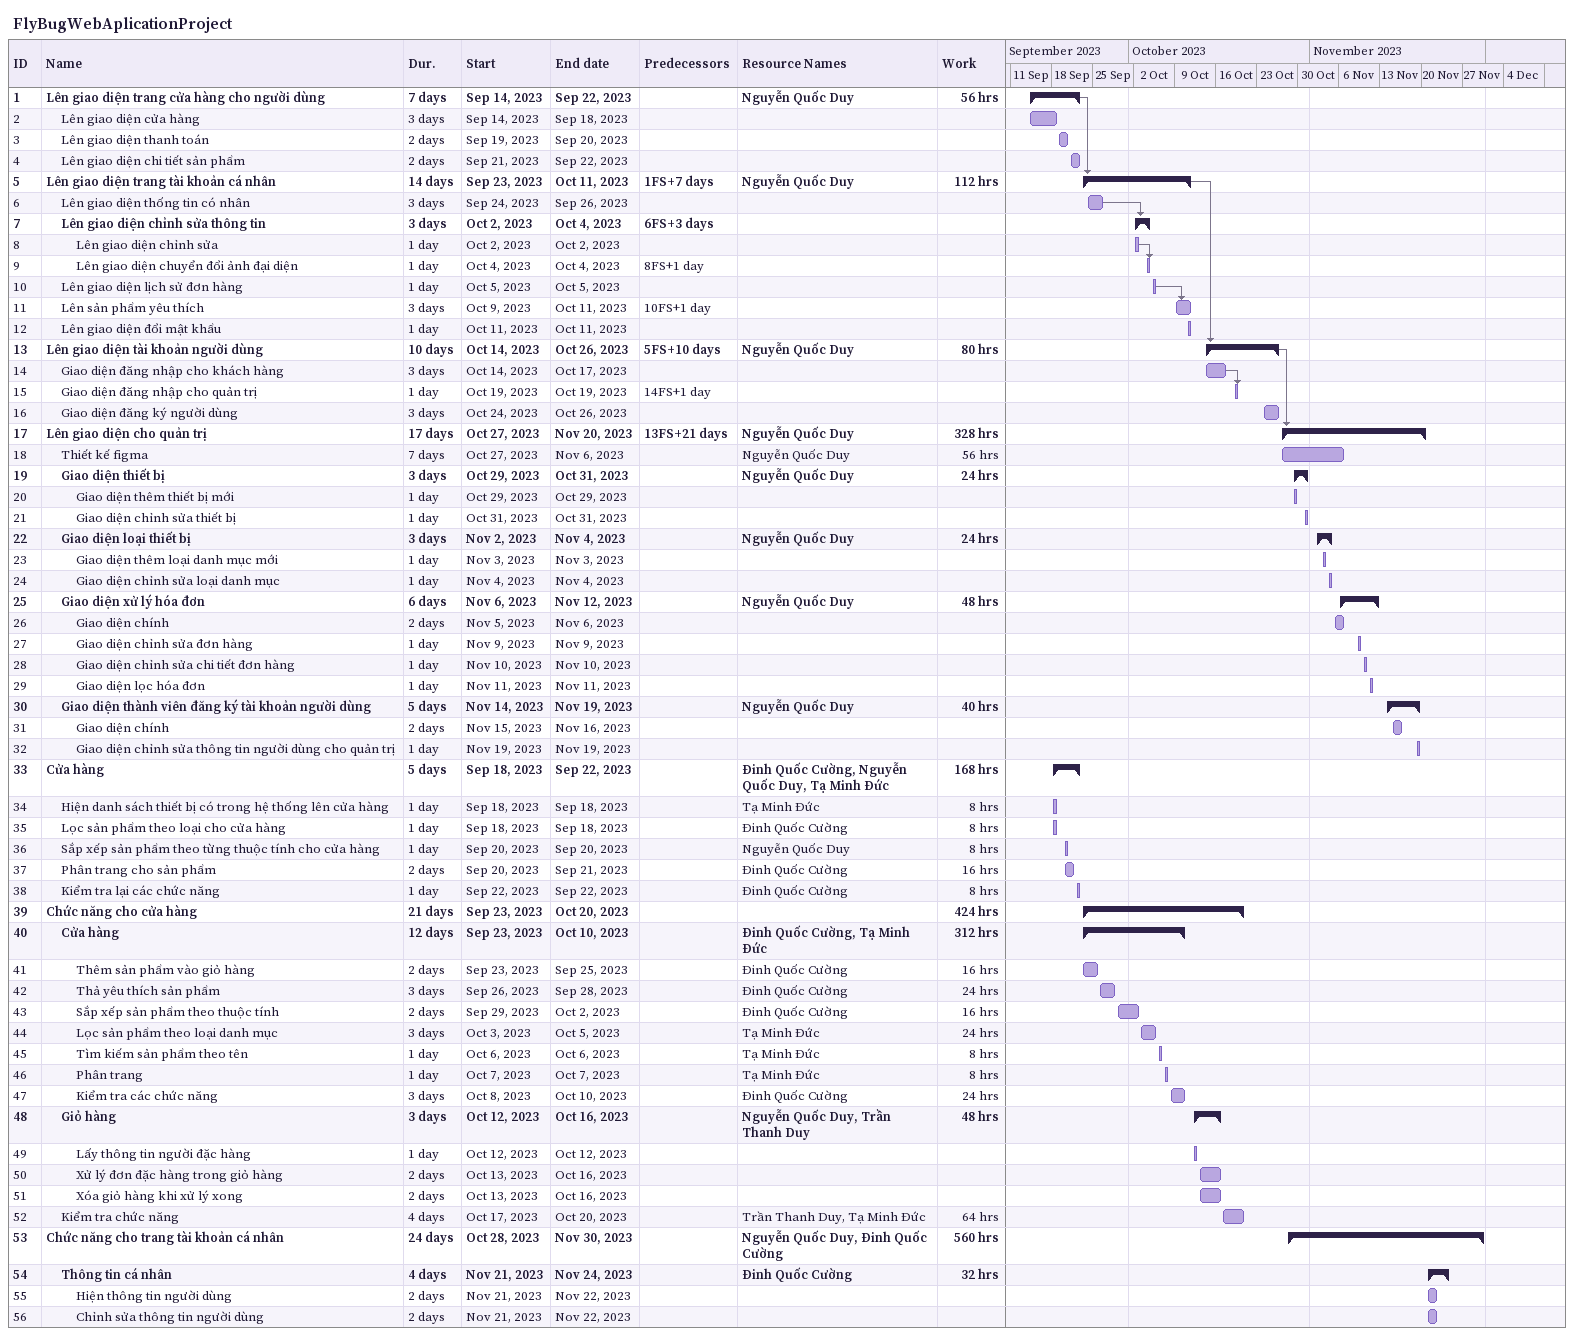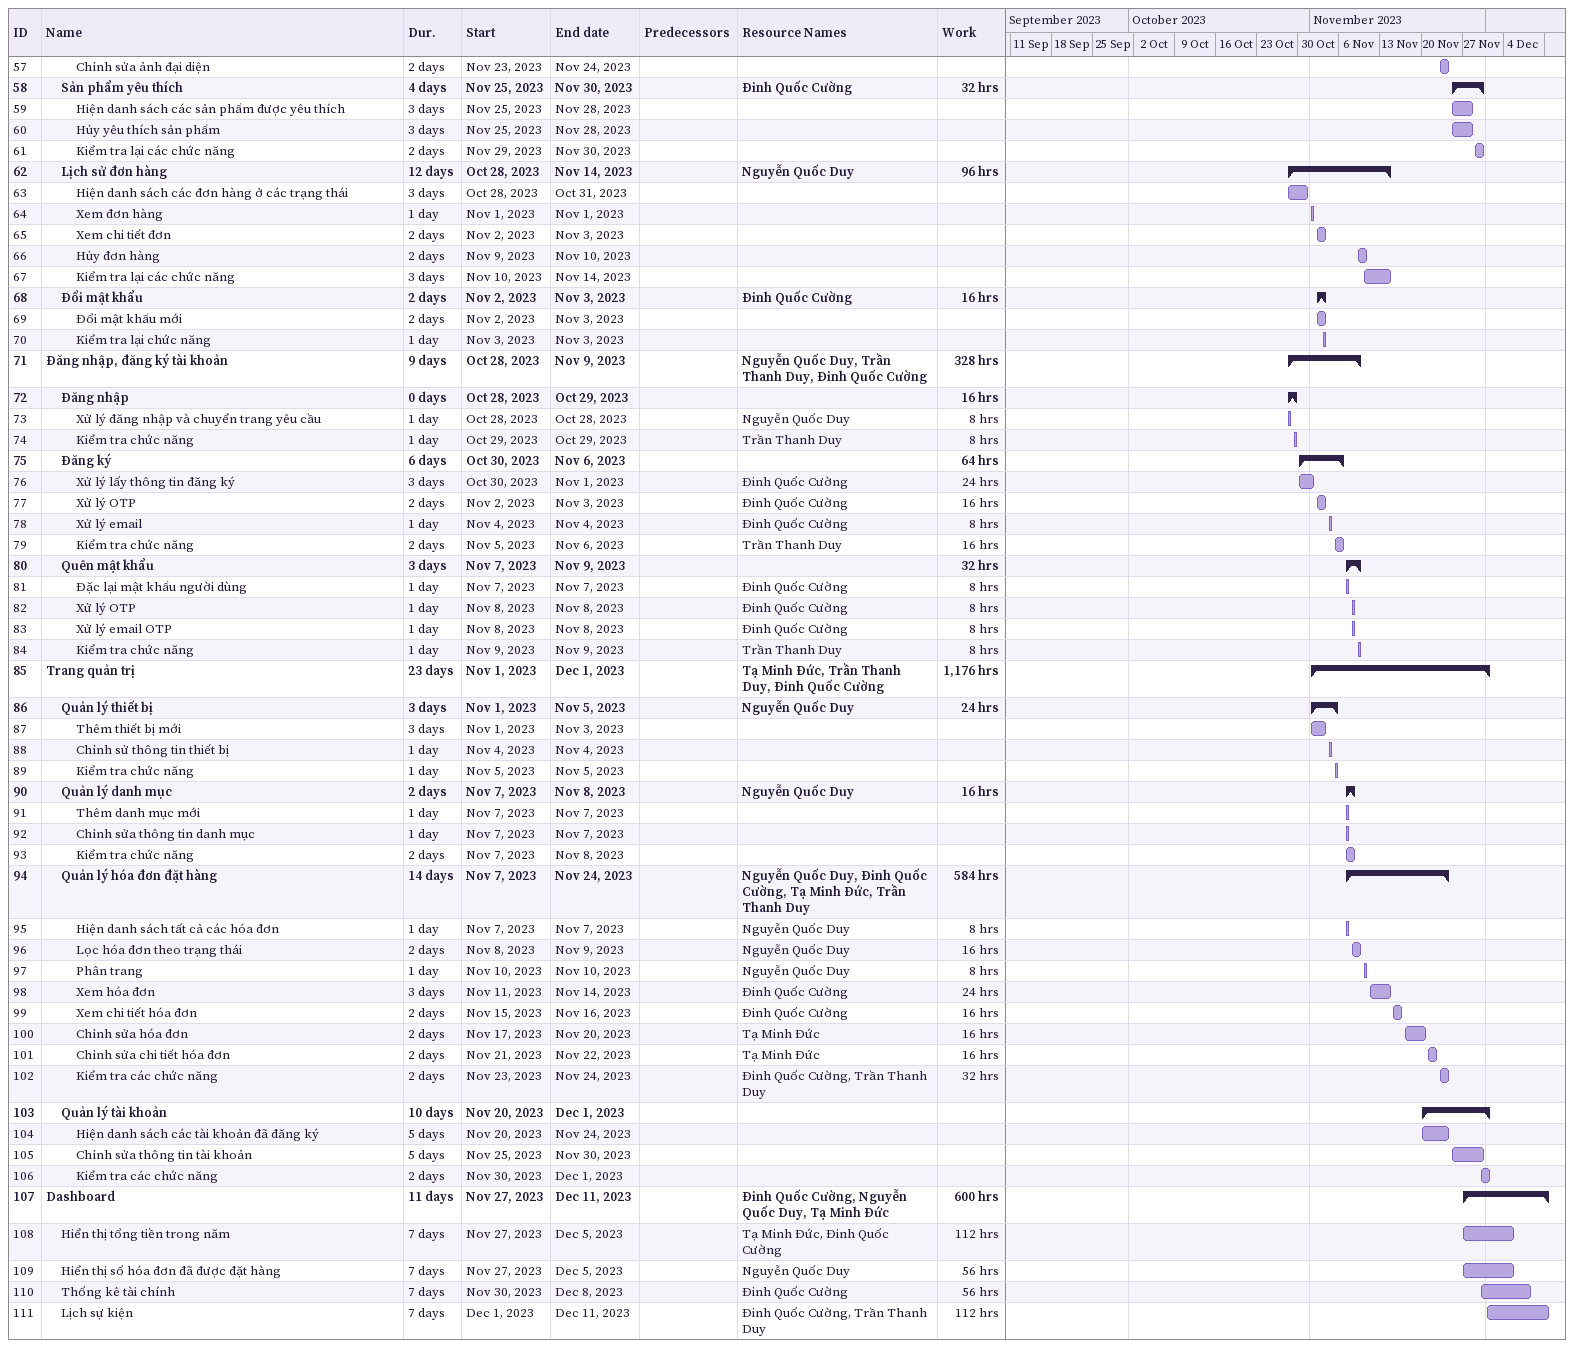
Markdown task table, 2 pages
FlyBugWebAplicationProject

| ID | Level | Task | Duration | Start | Finish | Predecessors | Resources | Work (h) |
|---|---|---|---|---|---|---|---|---|
| 1 | 1 | **Lên giao diện trang cửa hàng cho người dùng** | 7d | 2023-09-14 | 2023-09-22 |  | Nguyễn Quốc Duy | 56 |
| 2 | 2 | Lên giao diện cửa hàng | 3d | 2023-09-14 | 2023-09-18 |  |  |  |
| 3 | 2 | Lên giao diện thanh toán | 2d | 2023-09-19 | 2023-09-20 |  |  |  |
| 4 | 2 | Lên giao diện chi tiết sản phẩm | 2d | 2023-09-21 | 2023-09-22 |  |  |  |
| 5 | 1 | **Lên giao diện trang tài khoản cá nhân** | 14d | 2023-09-23 | 2023-10-11 | 1FS+7d | Nguyễn Quốc Duy | 112 |
| 6 | 2 | Lên giao diện thống tin có nhân | 3d | 2023-09-24 | 2023-09-26 |  |  |  |
| 7 | 2 | **Lên giao diện chỉnh sửa thông tin** | 3d | 2023-10-02 | 2023-10-04 | 6FS+3d |  |  |
| 8 | 3 | Lên giao diện chỉnh sửa | 1d | 2023-10-02 | 2023-10-02 |  |  |  |
| 9 | 3 | Lên giao diện chuyển đổi ảnh đại diện | 1d | 2023-10-04 | 2023-10-04 | 8FS+1d |  |  |
| 10 | 2 | Lên giao diện lịch sử đơn hàng | 1d | 2023-10-05 | 2023-10-05 |  |  |  |
| 11 | 2 | Lên sản phẩm yêu thích | 3d | 2023-10-09 | 2023-10-11 | 10FS+1d |  |  |
| 12 | 2 | Lên giao diện đổi mật khẩu | 1d | 2023-10-11 | 2023-10-11 |  |  |  |
| 13 | 1 | **Lên giao diện tài khoản người dùng** | 10d | 2023-10-14 | 2023-10-26 | 5FS+10d | Nguyễn Quốc Duy | 80 |
| 14 | 2 | Giao diện đăng nhập cho khách hàng | 3d | 2023-10-14 | 2023-10-17 |  |  |  |
| 15 | 2 | Giao diện đăng nhập cho quản trị | 1d | 2023-10-19 | 2023-10-19 | 14FS+1d |  |  |
| 16 | 2 | Giao diện đăng ký người dùng | 3d | 2023-10-24 | 2023-10-26 |  |  |  |
| 17 | 1 | **Lên giao diện cho quản trị** | 17d | 2023-10-27 | 2023-11-20 | 13FS+21d | Nguyễn Quốc Duy | 328 |
| 18 | 2 | Thiết kế figma | 7d | 2023-10-27 | 2023-11-06 |  | Nguyễn Quốc Duy | 56 |
| 19 | 2 | **Giao diện thiết bị** | 3d | 2023-10-29 | 2023-10-31 |  | Nguyễn Quốc Duy | 24 |
| 20 | 3 | Giao diện thêm thiết bị mới | 1d | 2023-10-29 | 2023-10-29 |  |  |  |
| 21 | 3 | Giao diện chỉnh sửa thiết bị | 1d | 2023-10-31 | 2023-10-31 |  |  |  |
| 22 | 2 | **Giao diện loại thiết bị** | 3d | 2023-11-02 | 2023-11-04 |  | Nguyễn Quốc Duy | 24 |
| 23 | 3 | Giao diện thêm loại danh mục mới | 1d | 2023-11-03 | 2023-11-03 |  |  |  |
| 24 | 3 | Giao diện chỉnh sửa loại danh mục | 1d | 2023-11-04 | 2023-11-04 |  |  |  |
| 25 | 2 | **Giao diện xử lý hóa đơn** | 6d | 2023-11-06 | 2023-11-12 |  | Nguyễn Quốc Duy | 48 |
| 26 | 3 | Giao diện chính | 2d | 2023-11-05 | 2023-11-06 |  |  |  |
| 27 | 3 | Giao diện chỉnh sửa đơn hàng | 1d | 2023-11-09 | 2023-11-09 |  |  |  |
| 28 | 3 | Giao diện chỉnh sửa chi tiết đơn hàng | 1d | 2023-11-10 | 2023-11-10 |  |  |  |
| 29 | 3 | Giao diện lọc hóa đơn | 1d | 2023-11-11 | 2023-11-11 |  |  |  |
| 30 | 2 | **Giao diện thành viên đăng ký tài khoản người dùng** | 5d | 2023-11-14 | 2023-11-19 |  | Nguyễn Quốc Duy | 40 |
| 31 | 3 | Giao diện chính | 2d | 2023-11-15 | 2023-11-16 |  |  |  |
| 32 | 3 | Giao diện chỉnh sửa thông tin người dùng cho quản trị | 1d | 2023-11-19 | 2023-11-19 |  |  |  |
| 33 | 1 | **Cửa hàng** | 5d | 2023-09-18 | 2023-09-22 |  | Đinh Quốc Cường, Nguyễn Quốc Duy, Tạ Minh Đức | 168 |
| 34 | 2 | Hiện danh sách thiết bị có trong hệ thống lên cửa hàng | 1d | 2023-09-18 | 2023-09-18 |  | Tạ Minh Đức | 8 |
| 35 | 2 | Lọc sản phẩm theo loại cho cửa hàng | 1d | 2023-09-18 | 2023-09-18 |  | Đinh Quốc Cường | 8 |
| 36 | 2 | Sắp xếp sản phẩm theo từng thuộc tính cho cửa hàng | 1d | 2023-09-20 | 2023-09-20 |  | Nguyễn Quốc Duy | 8 |
| 37 | 2 | Phân trang cho sản phẩm | 2d | 2023-09-20 | 2023-09-21 |  | Đinh Quốc Cường | 16 |
| 38 | 2 | Kiểm tra lại các chức năng | 1d | 2023-09-22 | 2023-09-22 |  | Đinh Quốc Cường | 8 |
| 39 | 1 | **Chức năng cho cửa hàng** | 21d | 2023-09-23 | 2023-10-20 |  |  | 424 |
| 40 | 2 | **Cửa hàng** | 12d | 2023-09-23 | 2023-10-10 |  | Đinh Quốc Cường, Tạ Minh Đức | 312 |
| 41 | 3 | Thêm sản phẩm vào giỏ hàng | 2d | 2023-09-23 | 2023-09-25 |  | Đinh Quốc Cường | 16 |
| 42 | 3 | Thả yêu thích sản phẩm | 3d | 2023-09-26 | 2023-09-28 |  | Đinh Quốc Cường | 24 |
| 43 | 3 | Sắp xếp sản phẩm theo thuộc tính | 2d | 2023-09-29 | 2023-10-02 |  | Đinh Quốc Cường | 16 |
| 44 | 3 | Lọc sản phẩm theo loại danh mục | 3d | 2023-10-03 | 2023-10-05 |  | Tạ Minh Đức | 24 |
| 45 | 3 | Tìm kiếm sản phẩm theo tên | 1d | 2023-10-06 | 2023-10-06 |  | Tạ Minh Đức | 8 |
| 46 | 3 | Phân trang | 1d | 2023-10-07 | 2023-10-07 |  | Tạ Minh Đức | 8 |
| 47 | 3 | Kiểm tra các chức năng | 3d | 2023-10-08 | 2023-10-10 |  | Đinh Quốc Cường | 24 |
| 48 | 2 | **Giỏ hàng** | 3d | 2023-10-12 | 2023-10-16 |  | Nguyễn Quốc Duy, Trần Thanh Duy | 48 |
| 49 | 3 | Lấy thông tin người đặc hàng | 1d | 2023-10-12 | 2023-10-12 |  |  |  |
| 50 | 3 | Xử lý đơn đặc hàng trong giỏ hàng | 2d | 2023-10-13 | 2023-10-16 |  |  |  |
| 51 | 3 | Xóa giỏ hàng khi xử lý xong | 2d | 2023-10-13 | 2023-10-16 |  |  |  |
| 52 | 2 | Kiểm tra chức năng | 4d | 2023-10-17 | 2023-10-20 |  | Trần Thanh Duy, Tạ Minh Đức | 64 |
| 53 | 1 | **Chức năng cho trang tài khoản cá nhân** | 24d | 2023-10-28 | 2023-11-30 |  | Nguyễn Quốc Duy, Đinh Quốc Cường | 560 |
| 54 | 2 | **Thông tin cá nhân** | 4d | 2023-11-21 | 2023-11-24 |  | Đinh Quốc Cường | 32 |
| 55 | 3 | Hiện thông tin người dùng | 2d | 2023-11-21 | 2023-11-22 |  |  |  |
| 56 | 3 | Chỉnh sửa thông tin người dùng | 2d | 2023-11-21 | 2023-11-22 |  |  |  |
| 57 | 3 | Chỉnh sửa ảnh đại diện | 2d | 2023-11-23 | 2023-11-24 |  |  |  |
| 58 | 2 | **Sản phẩm yêu thích** | 4d | 2023-11-25 | 2023-11-30 |  | Đinh Quốc Cường | 32 |
| 59 | 3 | Hiện danh sách các sản phẩm được yêu thích | 3d | 2023-11-25 | 2023-11-28 |  |  |  |
| 60 | 3 | Hủy yêu thích sản phẩm | 3d | 2023-11-25 | 2023-11-28 |  |  |  |
| 61 | 3 | Kiểm tra lại các chức năng | 2d | 2023-11-29 | 2023-11-30 |  |  |  |
| 62 | 2 | **Lịch sử đơn hàng** | 12d | 2023-10-28 | 2023-11-14 |  | Nguyễn Quốc Duy | 96 |
| 63 | 3 | Hiện danh sách các đơn hàng ở các trạng thái | 3d | 2023-10-28 | 2023-10-31 |  |  |  |
| 64 | 3 | Xem đơn hàng | 1d | 2023-11-01 | 2023-11-01 |  |  |  |
| 65 | 3 | Xem chi tiết đơn | 2d | 2023-11-02 | 2023-11-03 |  |  |  |
| 66 | 3 | Hủy đơn hàng | 2d | 2023-11-09 | 2023-11-10 |  |  |  |
| 67 | 3 | Kiểm tra lại các chức năng | 3d | 2023-11-10 | 2023-11-14 |  |  |  |
| 68 | 2 | **Đổi mật khẩu** | 2d | 2023-11-02 | 2023-11-03 |  | Đinh Quốc Cường | 16 |
| 69 | 3 | Đổi mật khẩu mới | 2d | 2023-11-02 | 2023-11-03 |  |  |  |
| 70 | 3 | Kiểm tra lại chức năng | 1d | 2023-11-03 | 2023-11-03 |  |  |  |
| 71 | 1 | **Đăng nhập, đăng ký tài khoản** | 9d | 2023-10-28 | 2023-11-09 |  | Nguyễn Quốc Duy, Trần Thanh Duy, Đinh Quốc Cường | 328 |
| 72 | 2 | **Đăng nhập** | 0d | 2023-10-28 | 2023-10-29 |  |  | 16 |
| 73 | 3 | Xử lý đăng nhập và chuyển trang yêu cầu | 1d | 2023-10-28 | 2023-10-28 |  | Nguyễn Quốc Duy | 8 |
| 74 | 3 | Kiểm tra chức năng | 1d | 2023-10-29 | 2023-10-29 |  | Trần Thanh Duy | 8 |
| 75 | 2 | **Đăng ký** | 6d | 2023-10-30 | 2023-11-06 |  |  | 64 |
| 76 | 3 | Xử lý lấy thông tin đăng ký | 3d | 2023-10-30 | 2023-11-01 |  | Đinh Quốc Cường | 24 |
| 77 | 3 | Xử lý OTP | 2d | 2023-11-02 | 2023-11-03 |  | Đinh Quốc Cường | 16 |
| 78 | 3 | Xử lý email | 1d | 2023-11-04 | 2023-11-04 |  | Đinh Quốc Cường | 8 |
| 79 | 3 | Kiểm tra chức năng | 2d | 2023-11-05 | 2023-11-06 |  | Trần Thanh Duy | 16 |
| 80 | 2 | **Quên mật khẩu** | 3d | 2023-11-07 | 2023-11-09 |  |  | 32 |
| 81 | 3 | Đặc lại mật khẩu người dùng | 1d | 2023-11-07 | 2023-11-07 |  | Đinh Quốc Cường | 8 |
| 82 | 3 | Xử lý OTP | 1d | 2023-11-08 | 2023-11-08 |  | Đinh Quốc Cường | 8 |
| 83 | 3 | Xử lý email OTP | 1d | 2023-11-08 | 2023-11-08 |  | Đinh Quốc Cường | 8 |
| 84 | 3 | Kiểm tra chức năng | 1d | 2023-11-09 | 2023-11-09 |  | Trần Thanh Duy | 8 |
| 85 | 1 | **Trang quản trị** | 23d | 2023-11-01 | 2023-12-01 |  | Tạ Minh Đức, Trần Thanh Duy, Đinh Quốc Cường | 1176 |
| 86 | 2 | **Quản lý thiết bị** | 3d | 2023-11-01 | 2023-11-05 |  | Nguyễn Quốc Duy | 24 |
| 87 | 3 | Thêm thiết bị mới | 3d | 2023-11-01 | 2023-11-03 |  |  |  |
| 88 | 3 | Chỉnh sử thông tin thiết bị | 1d | 2023-11-04 | 2023-11-04 |  |  |  |
| 89 | 3 | Kiểm tra chức năng | 1d | 2023-11-05 | 2023-11-05 |  |  |  |
| 90 | 2 | **Quản lý danh mục** | 2d | 2023-11-07 | 2023-11-08 |  | Nguyễn Quốc Duy | 16 |
| 91 | 3 | Thêm danh mục mới | 1d | 2023-11-07 | 2023-11-07 |  |  |  |
| 92 | 3 | Chỉnh sửa thông tin danh mục | 1d | 2023-11-07 | 2023-11-07 |  |  |  |
| 93 | 3 | Kiểm tra chức năng | 2d | 2023-11-07 | 2023-11-08 |  |  |  |
| 94 | 2 | **Quản lý hóa đơn đặt hàng** | 14d | 2023-11-07 | 2023-11-24 |  | Nguyễn Quốc Duy, Đinh Quốc Cường, Tạ Minh Đức, Trần Thanh Duy | 584 |
| 95 | 3 | Hiện danh sách tất cả các hóa đơn | 1d | 2023-11-07 | 2023-11-07 |  | Nguyễn Quốc Duy | 8 |
| 96 | 3 | Lọc hóa đơn theo trạng thái | 2d | 2023-11-08 | 2023-11-09 |  | Nguyễn Quốc Duy | 16 |
| 97 | 3 | Phân trang | 1d | 2023-11-10 | 2023-11-10 |  | Nguyễn Quốc Duy | 8 |
| 98 | 3 | Xem hóa đơn | 3d | 2023-11-11 | 2023-11-14 |  | Đinh Quốc Cường | 24 |
| 99 | 3 | Xem chi tiết hóa đơn | 2d | 2023-11-15 | 2023-11-16 |  | Đinh Quốc Cường | 16 |
| 100 | 3 | Chỉnh sửa hóa đơn | 2d | 2023-11-17 | 2023-11-20 |  | Tạ Minh Đức | 16 |
| 101 | 3 | Chỉnh sửa chi tiết hóa đơn | 2d | 2023-11-21 | 2023-11-22 |  | Tạ Minh Đức | 16 |
| 102 | 3 | Kiểm tra các chức năng | 2d | 2023-11-23 | 2023-11-24 |  | Đinh Quốc Cường, Trần Thanh Duy | 32 |
| 103 | 2 | **Quản lý tài khoản** | 10d | 2023-11-20 | 2023-12-01 |  |  |  |
| 104 | 3 | Hiện danh sách các tài khoản đã đăng ký | 5d | 2023-11-20 | 2023-11-24 |  |  |  |
| 105 | 3 | Chỉnh sửa thông tin tài khoản | 5d | 2023-11-25 | 2023-11-30 |  |  |  |
| 106 | 3 | Kiểm tra các chức năng | 2d | 2023-11-30 | 2023-12-01 |  |  |  |
| 107 | 1 | **Dashboard** | 11d | 2023-11-27 | 2023-12-11 |  | Đinh Quốc Cường, Nguyễn Quốc Duy, Tạ Minh Đức | 600 |
| 108 | 2 | Hiển thị tổng tiền trong năm | 7d | 2023-11-27 | 2023-12-05 |  | Tạ Minh Đức, Đinh Quốc Cường | 112 |
| 109 | 2 | Hiển thị số hóa đơn đã được đặt hàng | 7d | 2023-11-27 | 2023-12-05 |  | Nguyễn Quốc Duy | 56 |
| 110 | 2 | Thống kê tài chính | 7d | 2023-11-30 | 2023-12-08 |  | Đinh Quốc Cường | 56 |
| 111 | 2 | Lịch sự kiện | 7d | 2023-12-01 | 2023-12-11 |  | Đinh Quốc Cường, Trần Thanh Duy | 112 |
